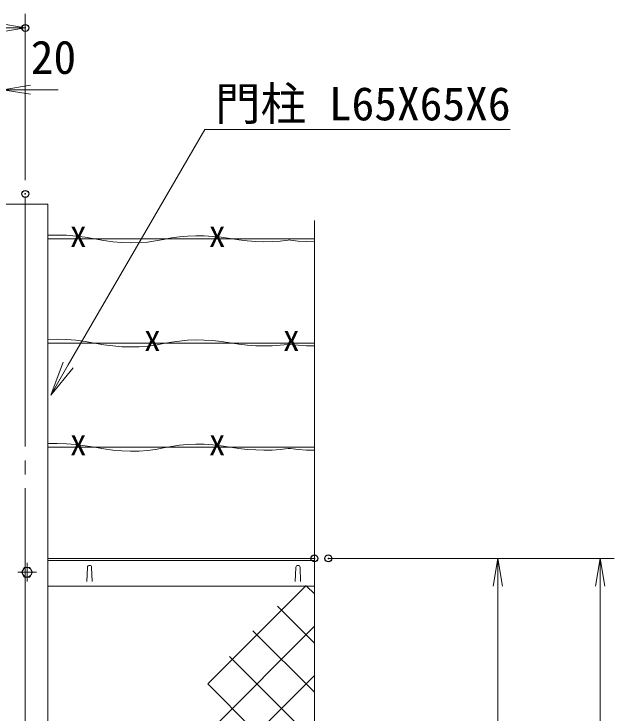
# Model space of a CAD drawing. Units: millimetres, scale not verified. Extents: x -5936 to 5936, y -4198 to 4197.
# Drawn here: x -3270 to -2406, y 785 to 1791 of the extents above; entities that cross this region are included whole.
import ezdxf
from ezdxf.enums import TextEntityAlignment as Align

# ---------------------------------------------------------------- set-up
doc = ezdxf.new("R2010")
doc.units = ezdxf.units.MM
doc.header["$LTSCALE"] = 20
doc.header["$PDMODE"] = 32
doc.header["$PDSIZE"] = 10
doc.linetypes.add('LONG_CHAIN', pattern=[21, 18, -1, 1, -1])
for name, color, linetype, lineweight in [('0-1_D-STR1', 1, 'Continuous', 9), ('0-4_D-STR3', 3, 'Continuous', 9), ('0-6_D-STR-DIM', 7, 'Continuous', 9), ('0-7_D-BMK', 2, 'LONG_CHAIN', 9), ('0-B_D-STR-TXT', 7, 'Continuous', 9), ('0-C_0', 7, 'Continuous', 9)]:
    doc.layers.add(name, color=color, linetype=linetype, lineweight=lineweight)
doc.layers.add('0-D_Defpoints', color=7, linetype='Continuous')
doc.styles.add('ＭＳ ゴシック', font='')
doc.styles.get('ＭＳ ゴシック').set_extended_font_data('MS Gothic')

# ---------------------------------------------------------------- blocks, each defined once
blk = doc.blocks.new('_OPEN')
at = {"layer": '0-C_0'}
blk.add_line((-20, 3.333), (0, 0), dxfattribs=at)
blk.add_lwpolyline([(-20, -3.333), (0, 0), (-20, 0)], dxfattribs=at)

msp = doc.modelspace()

# ---------------------------------------------------------------- linework, layer by layer
at = {"layer": '0-1_D-STR1'}
for p, q in [((-3286.41, 1517.41), (-3221.41, 1517.41)), ((-3221.41, 1517.41), (-3221.41, -1292.59)), ((-2837.6, 1493.77), (-2837.6, 63.56)), ((-3221.41, 1007.41), (-2837.6, 1007.41)), ((-3251.41, 1000.85), (-3251.41, 973.96)), ((-3221.41, 1004.41), (-2837.6, 1004.41)), ((-3264.85, 987.41), (-3237.96, 987.41)), ((-3165.16, 973.91), (-3164.41, 994.41)), ((-3157.66, 973.91), (-3158.41, 994.41)), ((-2865.16, 973.91), (-2864.41, 994.41)), ((-2857.66, 973.91), (-2858.41, 994.41)), ((-3221.41, 967.41), (-2837.6, 967.41))]:
    msp.add_line(p, q, dxfattribs=at)
msp.add_lwpolyline([(-3243.57, 987.41), (-3247.49, 994.2), (-3255.33, 994.2), (-3259.25, 987.41), (-3255.33, 980.62), (-3247.49, 980.62)], close=True, dxfattribs=at)
msp.add_circle((-3251.41, 987.41), 6.8, dxfattribs=at)
for centre in [(-3161.41, 994.41), (-2861.41, 994.41)]:
    msp.add_arc(centre, 3, 0, 180, dxfattribs=at)
at = {"layer": '0-4_D-STR3'}
for p, q in [((-3221.41, 1467.41), (-2837.6, 1467.41)), ((-3221.41, 1317.41), (-2837.6, 1317.41)), ((-3221.41, 1167.41), (-2837.6, 1167.41))]:
    msp.add_line(p, q, dxfattribs=at)
for points in [[(-3221.41, 1472.55), (-3220.86, 1472.59), (-3207.82, 1472.83), (-3194.65, 1472.42), (-3181.36, 1471.36), (-3167.95, 1469.64), (-3154.41, 1467.27), (-3140.95, 1464.9), (-3127.78, 1463.17), (-3114.9, 1462.1), (-3102.3, 1461.68), (-3090, 1461.9), (-3077.98, 1462.77), (-3066.24, 1464.3), (-3054.8, 1466.47), (-3043.42, 1468.67), (-3031.87, 1470.29), (-3020.17, 1471.32), (-3008.3, 1471.76), (-2996.26, 1471.62), (-2984.07, 1470.89), (-2971.71, 1469.57), (-2959.19, 1467.67), (-2946.68, 1465.74), (-2934.36, 1464.35), (-2922.23, 1463.49), (-2910.29, 1463.17), (-2898.53, 1463.39), (-2886.96, 1464.15), (-2875.58, 1465.44), (-2873.92, 1465.71)], [(-2837.6, 1463.18), (-2849.3, 1463.39), (-2860.87, 1464.15), (-2872.26, 1465.44), (-2873.92, 1465.71)], [(-3221.41, 1322.55), (-3220.86, 1322.59), (-3207.82, 1322.83), (-3194.65, 1322.42), (-3181.36, 1321.36), (-3167.95, 1319.64), (-3154.41, 1317.27), (-3140.95, 1314.9), (-3127.78, 1313.17), (-3114.9, 1312.1), (-3102.3, 1311.68), (-3090, 1311.9), (-3077.98, 1312.77), (-3066.24, 1314.3), (-3054.8, 1316.47), (-3043.42, 1318.67), (-3031.87, 1320.29), (-3020.17, 1321.32), (-3008.3, 1321.76), (-2996.26, 1321.62), (-2984.07, 1320.89), (-2971.71, 1319.57), (-2959.19, 1317.67), (-2946.68, 1315.74), (-2934.36, 1314.35), (-2922.23, 1313.49), (-2910.29, 1313.17), (-2898.53, 1313.39), (-2886.96, 1314.15), (-2875.58, 1315.44), (-2873.92, 1315.71)], [(-2837.6, 1313.18), (-2849.3, 1313.39), (-2860.87, 1314.15), (-2872.26, 1315.44), (-2873.92, 1315.71)], [(-3221.41, 1172.55), (-3220.86, 1172.59), (-3207.82, 1172.83), (-3194.65, 1172.42), (-3181.36, 1171.36), (-3167.95, 1169.64), (-3154.41, 1167.27), (-3140.95, 1164.9), (-3127.78, 1163.17), (-3114.9, 1162.1), (-3102.3, 1161.68), (-3090, 1161.9), (-3077.98, 1162.77), (-3066.24, 1164.3), (-3054.8, 1166.47), (-3043.42, 1168.67), (-3031.87, 1170.29), (-3020.17, 1171.32), (-3008.3, 1171.76), (-2996.26, 1171.62), (-2984.07, 1170.89), (-2971.71, 1169.57), (-2959.19, 1167.67), (-2946.68, 1165.74), (-2934.36, 1164.35), (-2922.23, 1163.49), (-2910.29, 1163.17), (-2898.53, 1163.39), (-2886.96, 1164.15), (-2875.58, 1165.44), (-2873.92, 1165.71)], [(-2837.6, 1163.18), (-2849.3, 1163.39), (-2860.87, 1164.15), (-2872.26, 1165.44), (-2873.92, 1165.71)]]:
    msp.add_lwpolyline(points, dxfattribs=at)
at = {"layer": '0-6_D-STR-DIM'}
for p, q in [((-2991.12, 826.85), (-2849.7, 968.27)), ((-2848.85, 967.41), (-2837.6, 956.17)), ((-2890.97, 938.82), (-2837.6, 885.46)), ((-3065.36, 681.9), (-2837.6, 909.66)), ((-2926.14, 903.28), (-2837.6, 814.75)), ((-2959.77, 866.2), (-2837.6, 744.04)), ((-3097.19, 579.36), (-2837.6, 838.95)), ((-2991.12, 826.85), (-2837.6, 673.32))]:
    msp.add_line(p, q, dxfattribs=at)
at = {"layer": '0-7_D-BMK'}
msp.add_line((-3253.91, 1528.35), (-3253.91, -1307.61), dxfattribs=at)
at = {"layer": '0-B_D-STR-TXT'}
msp.add_line((-3185.04, 1281.61), (-3217.37, 1242.56), dxfattribs=at)
msp.add_lwpolyline([(-3199.45, 1289.98), (-3217.37, 1242.56), (-3192.25, 1285.8), (-2995.35, 1624.65), (-2988.15, 1624.65), (-2555.71, 1624.65)], dxfattribs=at)
at = {"layer": '0-C_0'}
for p, q in [((-3253.91, 1552.02), (-3253.91, 1790.97)), ((-3246.41, 1682.02), (-3206.41, 1682.02)), ((-2817.6, 1007.41), (-2406.29, 1007.41)), ((-2797.6, 1007.41), (-2553.57, 1007.41)), ((-2573.57, 967.41), (-2573.57, 387.41)), ((-2426.29, 967.41), (-2426.29, -922.59))]:
    msp.add_line(p, q, dxfattribs=at)
at = {"layer": '0-D_Defpoints'}
for p in [(-3253.91, 1770.97), (-3253.91, 1532.02), (-2837.6, 1007.41), (-2817.6, 1007.41)]:
    msp.add_point(p, dxfattribs=at)

# ---------------------------------------------------------------- block references
at = {"layer": '0-C_0', "xscale": 2, "yscale": 2}
msp.add_blockref('_OPEN', (-3253.91, 1770.97), dxfattribs=at)
for p, rotation in [((-3286.41, 1682.02), 180), ((-2573.57, 1007.41), 90), ((-2426.29, 1007.41), 90)]:
    msp.add_blockref('_OPEN', p, dxfattribs=dict(at, rotation=rotation))

# ---------------------------------------------------------------- texts
at = {"layer": '0-4_D-STR3', "style": 'ＭＳ ゴシック', "width": 1.2}
for p in [(-3189.51, 1447.14), (-2989.51, 1447.14), (-3082.8, 1297.14), (-2882.8, 1297.14), (-3189.51, 1147.14), (-2989.51, 1147.14)]:
    msp.add_text('X', height=28.89, dxfattribs=at).set_placement(p, align=Align.BOTTOM_LEFT)
at = {"layer": '0-B_D-STR-TXT', "style": 'ＭＳ ゴシック'}
msp.add_text('門柱 L65X65X6', height=48.09, dxfattribs=at).set_placement((-2980.84, 1623.4), align=Align.BOTTOM_LEFT)
at = {"layer": '0-C_0', "style": 'ＭＳ ゴシック'}
msp.add_text('20', height=48.09, dxfattribs=at).set_placement((-3246.08, 1690.29), align=Align.BOTTOM_LEFT)

doc.saveas('drawing.dxf')
